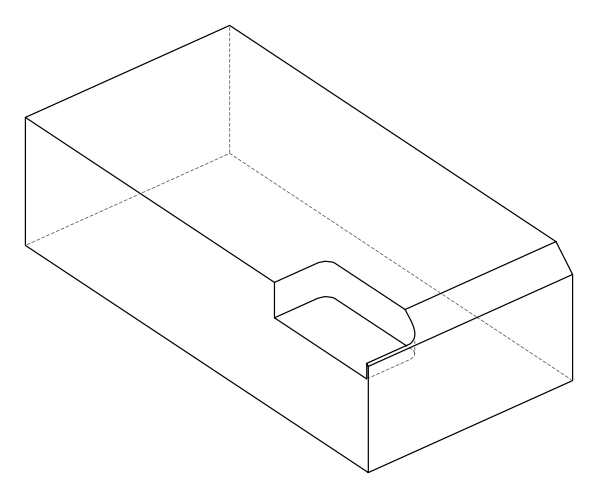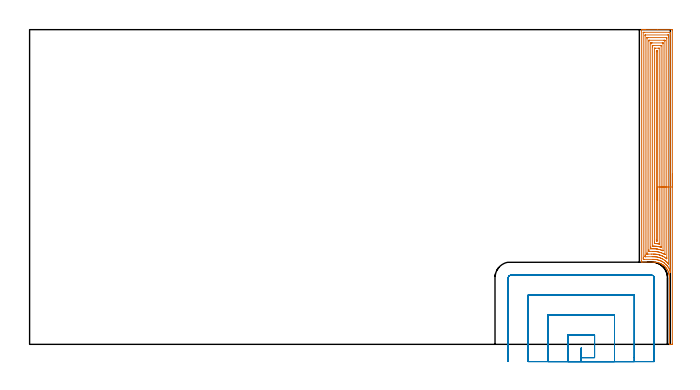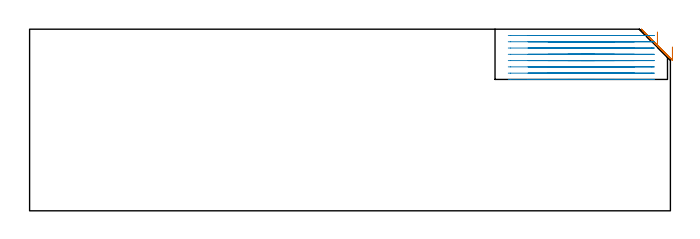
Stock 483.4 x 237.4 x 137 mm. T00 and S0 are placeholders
(PLAN: 2 operations, 1 tool changes, 30.1 min)
(1 AREA_MILL | FG_CHAMFER_SURFACE | UGT0205_001 | 13.48 min | 60656 mm3)
(2 MILL_SLOT | SLOT_PARTIAL_RECTANGULAR | UGT0201_094 | Follow Part, ap 5, ae 75% | 16.66 min | 294916 mm3)
(TOOL UGT0205_001 | Chamfer Mill 20 x 3 x 45 deg. | D20 FL50 Z2)
(TOOL UGT0201_094 | End mill 20 mm | D20 FL38 Z4)
(OP 1 AREA_MILL)
G17 G21 G94 G90
T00 M6
G54
G17 G0 G90 X484.9 Y128.7 S1061 M3
G43 Z147. H0
Z123.6
G94 G1 Y128.662 Z122.728 F250.
Y128.548 Z121.864
Y128.359 Z121.012
Y128.097 Z120.18
Y127.763 Z119.374
Y127.36 Z118.6
Y126.892 Z117.864
Y126.36 Z117.172
Y125.771 Z116.529
Y125.128 Z115.94
Y124.436 Z115.408
Y123.7 Z114.94
Y122.926 Z114.537
Y122.12 Z114.203
Y121.288 Z113.941
Y120.437 Z113.752
Y119.572 Z113.638
Y118.7 Z113.6
Y0.304
X484.897 Y0.145 Z113.603
X484.891 Y0.002 Z113.605
X484.616 Y0. Z113.88
X484.327 Z114.168
X483.748 Z114.751
X483.437 Z115.062
X483.179 Z115.32
X482.794 Y0.001 Z115.698
X482.775 Y0.002 Z115.717
X482.703 Y0.01 Z115.788
X482.7 Y0.145 Z115.8
X482.697 Y49.617
Y49.802 Z115.801
X482.696 Y50.327 Z115.8
X482.691 Y50.509 Z115.803
X482.69 Y50.535 Z115.804
X482.684 Y50.689
X482.683 Y50.774 Z115.808
X482.674 Y50.937 Z115.819
X482.658 Y51.221 Z115.837
X482.64 Y51.4 Z115.854
X482.629 Y51.514 Z115.866
X482.615 Y51.668 Z115.882
X482.59 Y51.846 Z115.906
X482.586 Y51.878 Z115.911
X482.577 Y51.945 Z115.921
X482.554 Y52.115 Z115.944
X482.547 Y52.156 Z115.951
X482.521 Y52.291 Z115.973
X482.476 Y52.562 Z116.023
X482.457 Y52.648 Z116.042
X482.379 Y53.01 Z116.12
X482.264 Y53.456 Z116.234
X482.13 Y53.903 Z116.368
X481.979 Y54.349 Z116.519
X481.891 Y54.581 Z116.605
X481.859 Y54.661 Z116.638
X481.754 Y54.913 Z116.742
X481.611 Y55.243 Z116.888
X481.388 Y55.692 Z117.11
X481.3 Y55.857 Z117.197
X481.151 Y56.137 Z117.348
X481.054 Y56.303 Z117.443
X481.006 Y56.386 Z117.492
X480.801 Y56.711 Z117.699
X480.586 Y57.031 Z117.914
X480.12 Y57.657 Z118.379
X480.073 Y57.714 Z118.426
X479.902 Y57.924 Z118.596
X479.573 Y58.293 Z118.925
X479.234 Y58.65 Z119.265
X479.061 Y58.818 Z119.438
X478.708 Y59.138 Z119.79
X478.541 Y59.281 Z119.955
X478.378 Y59.423 Z120.122
X478.348 Y59.448 Z120.152
X478.225 Y59.548 Z120.275
X478.181 Y59.582 Z120.317
X478.096 Y59.647 Z120.4
X478.012 Y59.712 Z120.486
X478.001 Y59.72 Z120.498
X477.73 Y59.911 Z120.769
X477.651 Y59.966 Z120.846
X477.58 Y60.017 Z120.919
X477.461 Y60.1 Z121.038
X477.277 Y60.219 Z121.222
X477.206 Y60.264 Z121.291
X477.129 Y60.314 Z121.369
X477.056 Y60.361 Z121.443
X476.769 Y60.533 Z121.731
X476.646 Y60.606 Z121.854
X476.316 Y60.775 Z122.184
X476.134 Y60.868 Z122.365
X475.688 Y61.073 Z122.81
X474.802 Y61.43 Z123.697
X474.612 Y61.499 Z123.887
X473.916 Y61.696 Z124.583
X473.645 Y61.756 Z124.851
X473.486 Y61.791 Z125.007
X473.027 Y61.894 Z125.468
X472.142 Y62.022 Z126.356
X471.257 Y62.083 Z127.243
X470.37 Y62.098 Z128.13
X462.073 Y62.1 Z136.427
X461.507 Y62.11 Z136.993
X461.5 Y62.988 Z137.
Y237.255
X461.503 Y237.39 Z136.988
X461.539 Y237.393 Z136.952
X461.873 Y237.4 Z136.626
X462.384 Z136.115
X462.963 Z135.532
X464.143 Z134.354
X464.744 Z133.75
X473.645 Z124.852
X484.327 Z114.17
X484.629 Y237.398 Z113.868
X484.892 Y237.39 Z113.606
X484.899 Y237.128 Z113.599
X484.9 Y118.7 Z113.6
X483.486 Z115.014
X483.485 Y54.769 Z115.015
X483.481 Y54.572 Z115.019
X483.48 Y54.541 Z115.02
X483.286 Y55.116 Z115.214
X483.117 Y55.563 Z115.383
X482.996 Y55.857 Z115.504
X482.636 Y56.659 Z115.864
X482.592 Y56.748 Z115.908
X482.547 Y56.836 Z115.953
X482.1 Y57.64 Z116.4
X481.656 Y58.326 Z116.844
X481.515 Y58.531 Z116.985
X481.131 Y59.057 Z117.369
X480.835 Y59.423 Z117.665
X480.766 Y59.501 Z117.734
X480.009 Y60.314 Z118.491
X479.876 Y60.442 Z118.624
X479.022 Y61.205 Z119.478
X478.986 Y61.235 Z119.514
X478.836 Y61.356 Z119.664
X478.096 Y61.877 Z120.404
X477.765 Y62.097 Z120.735
X477.206 Y62.432 Z121.294
X476.504 Y62.799 Z121.996
X476.316 Y62.886 Z122.185
X476.091 Y62.988 Z122.409
X475.425 Y63.252 Z123.075
X474.997 Y63.417 Z123.503
X474.535 Y63.55 Z123.965
X473.773 Y63.751 Z124.727
X473.645 Y63.78 Z124.855
X473.197 Y63.879 Z125.303
X472.755 Y63.944 Z125.745
X472.68 Y63.954 Z125.82
X472.24 Y64.008 Z126.26
X471.865 Y64.04 Z126.635
X471.692 Y64.053 Z126.808
X470.975 Y64.082 Z127.525
X470.765 Y64.089 Z127.735
X470.084 Y64.096 Z128.416
X469.866 Y64.098 Z128.634
X463.632 Y64.101 Z134.868
X462.963 Y64.11 Z135.537
X462.918 Y64.771 Z135.582
X462.916 Y64.818 Z135.584
X462.914 Y65.662 Z135.586
X462.915 Y235.125 Z135.585
X462.918 Y235.223 Z135.582
X462.924 Y235.39 Z135.576
X462.963 Y235.392 Z135.537
X463.482 Y235.399 Z135.018
X482.547 Z115.953
X483.067 Y235.397 Z115.433
X483.437 Y235.39 Z115.063
X483.479 Y235.027 Z115.021
X483.482 Y234.981 Z115.018
X483.486 Y234.135 Z115.014
Y234.086
Y118.7
X482.072 Z116.428
X482.071 Y60.651 Z116.429
X482.07 Y60.601 Z116.43
X482.069 Y60.574 Z116.431
X482.068 Y60.573 Z116.432
X482.043 Y60.6 Z116.457
X481.656 Y61.054 Z116.844
X481.521 Y61.205 Z116.979
X480.766 Y62.006 Z117.734
X480.676 Y62.097 Z117.824
X479.876 Y62.801 Z118.624
X479.655 Y62.988 Z118.845
X478.986 Y63.481 Z119.514
X478.408 Y63.879 Z120.092
X478.096 Y64.07 Z120.404
X477.623 Y64.353 Z120.877
X477.206 Y64.563 Z121.294
X476.787 Y64.771 Z121.713
X476.316 Y64.972 Z122.185
X475.97 Y65.117 Z122.53
X475.425 Y65.322 Z123.075
X474.631 Y65.566 Z123.869
X474.535 Y65.591 Z123.965
X474.256 Y65.662 Z124.244
X473.645 Y65.802 Z124.855
X473.468 Y65.84 Z125.032
X472.755 Y65.948 Z125.745
X472.424 Y65.994 Z126.076
X471.865 Y66.037 Z126.635
X471.464 Y66.063 Z127.036
X470.975 Y66.08 Z127.525
X470.546 Y66.091 Z127.954
X470.084 Y66.096 Z128.416
X469.649 Y66.098 Z128.851
X464.592 Y66.1 Z133.908
X464.471 Y66.101 Z134.029
X464.391 Y66.105 Z134.109
X464.345 Y66.109 Z134.155
X464.335 Y66.117 Z134.165
X464.334 Y66.139 Z134.166
X464.33 Y66.554 Z134.17
X464.329 Y66.969 Z134.171
X464.328 Y67.445 Z134.172
X464.329 Y232.768 Z134.171
X464.331 Y233.244 Z134.169
X464.333 Y233.347 Z134.167
X464.335 Y233.39 Z134.165
X464.432 Y233.394 Z134.068
X464.589 Y233.399 Z133.911
X481.501 Z116.999
X481.656 Y233.396 Z116.844
X481.812 Y233.39 Z116.688
X482.065 Y233.373 Z116.435
X482.067 Y233.244 Z116.433
X482.07 Y232.83 Z116.43
X482.071 Y232.352 Z116.429
X482.072 Y231.937 Z116.428
Y118.7
X480.657 Z117.843
Y65.662
X480.656 Y64.881 Z117.844
X480.655 Y64.771 Z117.845
X480.651 Y64.513 Z117.849
X480.549 Y64.585 Z117.951
X480.303 Y64.771 Z118.197
X479.876 Y65.08 Z118.624
X479.057 Y65.662 Z119.443
X478.986 Y65.709 Z119.514
X478.86 Y65.788 Z119.64
X478.096 Y66.23 Z120.404
X477.471 Y66.554 Z121.029
X477.206 Y66.678 Z121.294
X476.978 Y66.782 Z121.522
X476.316 Y67.048 Z122.185
X475.527 Y67.343 Z122.973
X475.425 Y67.375 Z123.075
X475.19 Y67.445 Z123.31
X474.535 Y67.617 Z123.965
X474.305 Y67.676 Z124.195
X473.645 Y67.819 Z124.855
X473.196 Y67.894 Z125.304
X472.755 Y67.955 Z125.745
X472.182 Y68.018 Z126.318
X471.865 Y68.04 Z126.635
X471.236 Y68.075 Z127.264
X470.975 Y68.082 Z127.525
X470.326 Y68.095 Z128.174
X469.194 Y68.098 Z129.306
X466.524 Y68.099 Z131.976
X465.87 Y68.1 Z132.63
X465.791 Y68.103 Z132.709
X465.767 Y68.107 Z132.733
X465.75 Y68.112 Z132.75
X465.747 Y68.146 Z132.753
X465.744 Y68.226 Z132.756
X465.743 Y68.336 Z132.757
Y69.119
Y230.57
X465.749 Y231.345 Z132.751
X465.753 Y231.39 Z132.747
X465.799 Y231.393 Z132.701
X465.902 Y231.397 Z132.598
X466.109 Y231.399 Z132.391
X466.524 Y231.4 Z131.976
X480.318 Y231.399 Z118.182
X480.508 Y231.397 Z117.992
X480.603 Y231.393 Z117.897
X480.645 Y231.39 Z117.855
X480.65 Y231.362 Z117.85
X480.657 Y230.679 Z117.843
Y230.57
Y118.7
X479.243 Z119.257
Y68.079
X479.24 Y67.821 Z119.26
X479.237 Y67.75 Z119.263
X479.236 Y67.745 Z119.264
X479.229 Z119.271
X479.205 Y67.755 Z119.295
X478.698 Y68.042 Z119.802
X478.15 Y68.336 Z120.35
X478.096 Y68.364 Z120.404
X478.041 Y68.391 Z120.459
X477.206 Y68.763 Z121.294
X476.481 Y69.062 Z122.019
X476.316 Y69.123 Z122.185
X476.025 Y69.228 Z122.475
X475.425 Y69.41 Z123.075
X475.168 Y69.485 Z123.332
X474.535 Y69.641 Z123.965
X473.994 Y69.769 Z124.506
X473.645 Y69.831 Z124.855
X472.928 Y69.946 Z125.572
X472.755 Y69.965 Z125.745
X471.941 Y70.043 Z126.559
X470.975 Y70.088 Z127.525
X470.106 Y70.098 Z128.394
X467.414 Y70.101 Z131.086
X467.164 Y70.119 Z131.336
X467.161 Y70.373 Z131.339
X467.158 Y71.011 Z131.342
X467.157 Y71.268 Z131.343
Y228.787
X467.158 Y229.043 Z131.342
X467.162 Y229.302 Z131.338
X467.164 Y229.373 Z131.336
X467.17 Y229.391 Z131.33
X467.185 Y229.393 Z131.315
X467.261 Y229.397 Z131.239
X467.414 Y229.399 Z131.086
X467.692 Y229.4 Z130.808
X478.374 Z120.126
X478.986 Y229.398 Z119.514
X479.19 Y229.395 Z119.31
X479.224 Y229.392 Z119.276
X479.236 Y229.388 Z119.264
X479.238 Y229.353 Z119.262
X479.241 Y229.216 Z119.259
X479.243 Y229.044 Z119.257
Y228.787
Y118.7
X477.829 Z120.671
X477.828 Y71.011 Z120.672
X477.826 Y70.699 Z120.674
X477.824 Y70.622 Z120.676
X477.823 Y70.612 Z120.677
X477.792 Y70.618 Z120.708
X476.801 Y71.011 Z121.699
X476.316 Y71.178 Z122.185
X476.063 Y71.263 Z122.437
X475.425 Y71.445 Z123.075
X474.833 Y71.604 Z123.667
X474.535 Y71.669 Z123.965
X473.705 Y71.842 Z124.795
X473.645 Y71.852 Z124.855
X473.318 Y71.902 Z125.182
X472.755 Y71.971 Z125.745
X472.677 Y71.98 Z125.823
X471.865 Y72.044 Z126.635
X471.712 Y72.055 Z126.788
X470.975 Y72.083 Z127.525
X470.788 Y72.089 Z127.712
X470.084 Y72.096 Z128.416
X469.889 Y72.098 Z128.611
X468.998 Y72.099 Z129.502
X468.766 Y72.1 Z129.734
X468.65 Y72.104 Z129.85
X468.594 Y72.108 Z129.906
X468.578 Y72.114 Z129.922
X468.577 Y72.131 Z129.923
X468.572 Y72.525 Z129.928
X468.571 Y72.793 Z129.929
Y73.418
Y226.736
X468.573 Y227.004 Z129.927
X468.576 Y227.316 Z129.924
X468.578 Y227.385 Z129.922
X468.668 Y227.391 Z129.832
X468.801 Y227.398 Z129.699
X469.194 Y227.399 Z129.306
X469.689 Y227.4 Z128.811
X477.206 Z121.294
X477.702 Y227.398 Z120.798
X477.802 Y227.392 Z120.698
X477.821 Y227.39 Z120.679
X477.823 Y227.357 Z120.677
X477.827 Y227.274 Z120.673
X477.828 Y227.004 Z120.672
X477.829 Y118.7 Z120.671
X476.415 Z122.085
X476.414 Y73.586 Z122.086
X476.413 Y73.486 Z122.087
X476.408 Y73.288 Z122.092
X476.399 Y73.219 Z122.101
X476.374 Y73.223 Z122.126
X476.316 Y73.238 Z122.185
X475.695 Y73.415 Z122.805
X475.425 Y73.483 Z123.075
X474.598 Y73.685 Z123.902
X474.52 Y73.7 Z123.98
X473.645 Y73.854 Z124.855
X473.013 Y73.943 Z125.487
X472.755 Y73.972 Z125.745
X472.438 Y74.002 Z126.062
X471.865 Y74.041 Z126.635
X471.486 Y74.064 Z127.014
X470.975 Y74.081 Z127.525
X470.569 Y74.091 Z127.931
X470.084 Y74.098 Z128.416
X470.016 Y74.101 Z128.484
X469.997 Y74.104 Z128.503
X469.992 Y74.106 Z128.508
X469.99 Y74.146 Z128.51
X469.987 Y74.278 Z128.513
X469.985 Y74.675 Z128.515
Y224.429
X469.99 Y225.221 Z128.51
X469.992 Y225.314 Z128.508
X470.001 Y225.39 Z128.499
X470.084 Y225.392 Z128.416
X470.797 Y225.399 Z127.703
X476.138 Z122.362
X476.316 Y225.393 Z122.185
X476.374 Y225.39 Z122.126
X476.408 Y225.379 Z122.092
X476.411 Y225.32 Z122.089
X476.413 Y225.221 Z122.087
X476.414 Y225.122 Z122.086
X476.415 Y118.7 Z122.085
X475. Z123.5
Y76.359
X474.998 Y75.895 Z123.502
X474.995 Y75.738 Z123.505
X474.991 Y75.629 Z123.509
X474.893 Y75.647 Z123.607
X474.235 Y75.769 Z124.265
X473.645 Y75.863 Z124.855
X473.183 Y75.93 Z125.317
X472.755 Y75.973 Z125.745
X472.198 Y76.025 Z126.302
X471.865 Y76.05 Z126.635
X471.571 Y76.074 Z126.929
X471.406 Y76.089 Z127.094
X471.404 Y76.204 Z127.096
X471.402 Y76.359 Z127.098
X471.4 Y76.825 Z127.1
Y77.25
Y223.168
X471.401 Y223.293 Z127.099
X471.405 Y223.374 Z127.095
X471.407 Y223.39 Z127.093
X471.414 Y223.393 Z127.086
X471.439 Y223.396 Z127.061
X471.865 Y223.4 Z126.635
X471.903 Z126.597
X474.535 Z123.965
X474.574 Z123.926
X474.95 Y223.392 Z123.55
X474.992 Y223.39 Z123.508
X474.995 Y223.362 Z123.505
X474.998 Y223.316 Z123.502
X475. Y223.271 Z123.5
Y118.7
X473.586 Z124.914
Y78.133
X473.58 Y77.937 Z124.92
X473.03 Y77.964 Z125.47
X472.926 Y77.97 Z125.574
X472.863 Y77.977 Z125.637
X472.854 Y77.98 Z125.646
X472.827 Y77.988 Z125.673
X472.819 Y78.078 Z125.681
X472.817 Y78.142 Z125.683
X472.814 Y78.915 Z125.686
Y78.974
Y220.802
X472.818 Y221.199 Z125.682
X472.821 Y221.388 Z125.679
X473.016 Y221.394 Z125.484
X473.482 Y221.39 Z125.018
X473.579 Y221.37 Z124.921
X473.586 Y220.764 Z124.914
Y118.7
Y117.828 Z124.952
Y116.964 Z125.066
Y116.112 Z125.254
Y115.28 Z125.517
Y114.474 Z125.851
Y113.7 Z126.253
Y112.964 Z126.722
Y112.272 Z127.253
Y111.629 Z127.843
Y111.04 Z128.486
Y110.509 Z129.178
Y110.04 Z129.914
Y109.637 Z130.688
Y109.303 Z131.494
Y109.041 Z132.326
Y108.852 Z133.177
Y108.738 Z134.042
Y108.7 Z134.914
G0 Z147.
M5
M2
(OP 2 MILL_SLOT)
G17 G21 G94 G90
T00 M6
G54
G17 G0 G90 X416.1 Y-13. S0 M3
G43 Z147. H0
Z132.262
G94 G1 Y-10. F250.
Y-2.9 F500.
X416.2
Y-10.
X426.2
Y7.1
X406.1
Y-10.
Y-13. F250.
X441.2
Y-10.
Y22.1 F500.
X391.1
Y-10.
Y-13. F250.
X456.2
Y-10.
Y37.1 F500.
X376.1
Y-10.
Y-13. F250.
X471.2
Y-10.
Y50.3 F500.
G3 X469.4 Y52.1 R1.8
G1 X362.9
G3 X361.1 Y50.3 R1.8
G1 Y-10.
Y-13. F250.
G0 X416.1 Z127.525
G1 Y-10.
Y-2.9 F500.
X416.2
Y-10.
X426.2
Y7.1
X406.1
Y-10.
Y-13. F250.
X441.2
Y-10.
Y22.1 F500.
X391.1
Y-10.
Y-13. F250.
X456.2
Y-10.
Y37.1 F500.
X376.1
Y-10.
Y-13. F250.
X471.2
Y-10.
Y50.3 F500.
G3 X469.4 Y52.1 R1.8
G1 X362.9
G3 X361.1 Y50.3 R1.8
G1 Y-10.
Y-13. F250.
G0 X416.1 Z122.787
G1 Y-10.
Y-2.9 F500.
X416.2
Y-10.
X426.2
Y7.1
X406.1
Y-10.
Y-13. F250.
X441.2
Y-10.
Y22.1 F500.
X391.1
Y-10.
Y-13. F250.
X456.2
Y-10.
Y37.1 F500.
X376.1
Y-10.
Y-13. F250.
X471.2
Y-10.
Y50.3 F500.
G3 X469.4 Y52.1 R1.8
G1 X362.9
G3 X361.1 Y50.3 R1.8
G1 Y-10.
Y-13. F250.
G0 X416.1 Z118.05
G1 Y-10.
Y-2.9 F500.
X416.2
Y-10.
X426.2
Y7.1
X406.1
Y-10.
Y-13. F250.
X441.2
Y-10.
Y22.1 F500.
X391.1
Y-10.
Y-13. F250.
X456.2
Y-10.
Y37.1 F500.
X376.1
Y-10.
Y-13. F250.
X471.2
Y-10.
Y50.3 F500.
G3 X469.4 Y52.1 R1.8
G1 X362.9
G3 X361.1 Y50.3 R1.8
G1 Y-10.
Y-13. F250.
G0 X416.1 Z113.312
G1 Y-10.
Y-2.9 F500.
X416.2
Y-10.
X426.2
Y7.1
X406.1
Y-10.
Y-13. F250.
X441.2
Y-10.
Y22.1 F500.
X391.1
Y-10.
Y-13. F250.
X456.2
Y-10.
Y37.1 F500.
X376.1
Y-10.
Y-13. F250.
X471.2
Y-10.
Y50.3 F500.
G3 X469.4 Y52.1 R1.8
G1 X362.9
G3 X361.1 Y50.3 R1.8
G1 Y-10.
Y-13. F250.
G0 X416.1 Z108.575
G1 Y-10.
Y-2.9 F500.
X416.2
Y-10.
X426.2
Y7.1
X406.1
Y-10.
Y-13. F250.
X441.2
Y-10.
Y22.1 F500.
X391.1
Y-10.
Y-13. F250.
X456.2
Y-10.
Y37.1 F500.
X376.1
Y-10.
Y-13. F250.
X471.2
Y-10.
Y50.3 F500.
G3 X469.4 Y52.1 R1.8
G1 X362.9
G3 X361.1 Y50.3 R1.8
G1 Y-10.
Y-13. F250.
G0 X416.1 Z103.837
G1 Y-10.
Y-2.9 F500.
X416.2
Y-10.
X426.2
Y7.1
X406.1
Y-10.
Y-13. F250.
X441.2
Y-10.
Y22.1 F500.
X391.1
Y-10.
Y-13. F250.
X456.2
Y-10.
Y37.1 F500.
X376.1
Y-10.
Y-13. F250.
X471.2
Y-10.
Y50.3 F500.
G3 X469.4 Y52.1 R1.8
G1 X362.9
G3 X361.1 Y50.3 R1.8
G1 Y-10.
Y-13. F250.
G0 X416.1 Z99.1
G1 Y-10.
Y-2.9 F500.
X416.2
Y-10.
X426.2
Y7.1
X406.1
Y-10.
Y-13. F250.
X441.2
Y-10.
Y22.1 F500.
X391.1
Y-10.
Y-13. F250.
X456.2
Y-10.
Y37.1 F500.
X376.1
Y-10.
Y-13. F250.
X471.2
Y-10.
Y50.3 F500.
G3 X469.4 Y52.1 R1.8
G1 X362.9
G3 X361.1 Y50.3 R1.8
G1 Y-10.
Y-13. F250.
G0 Z147.
M5
M2
